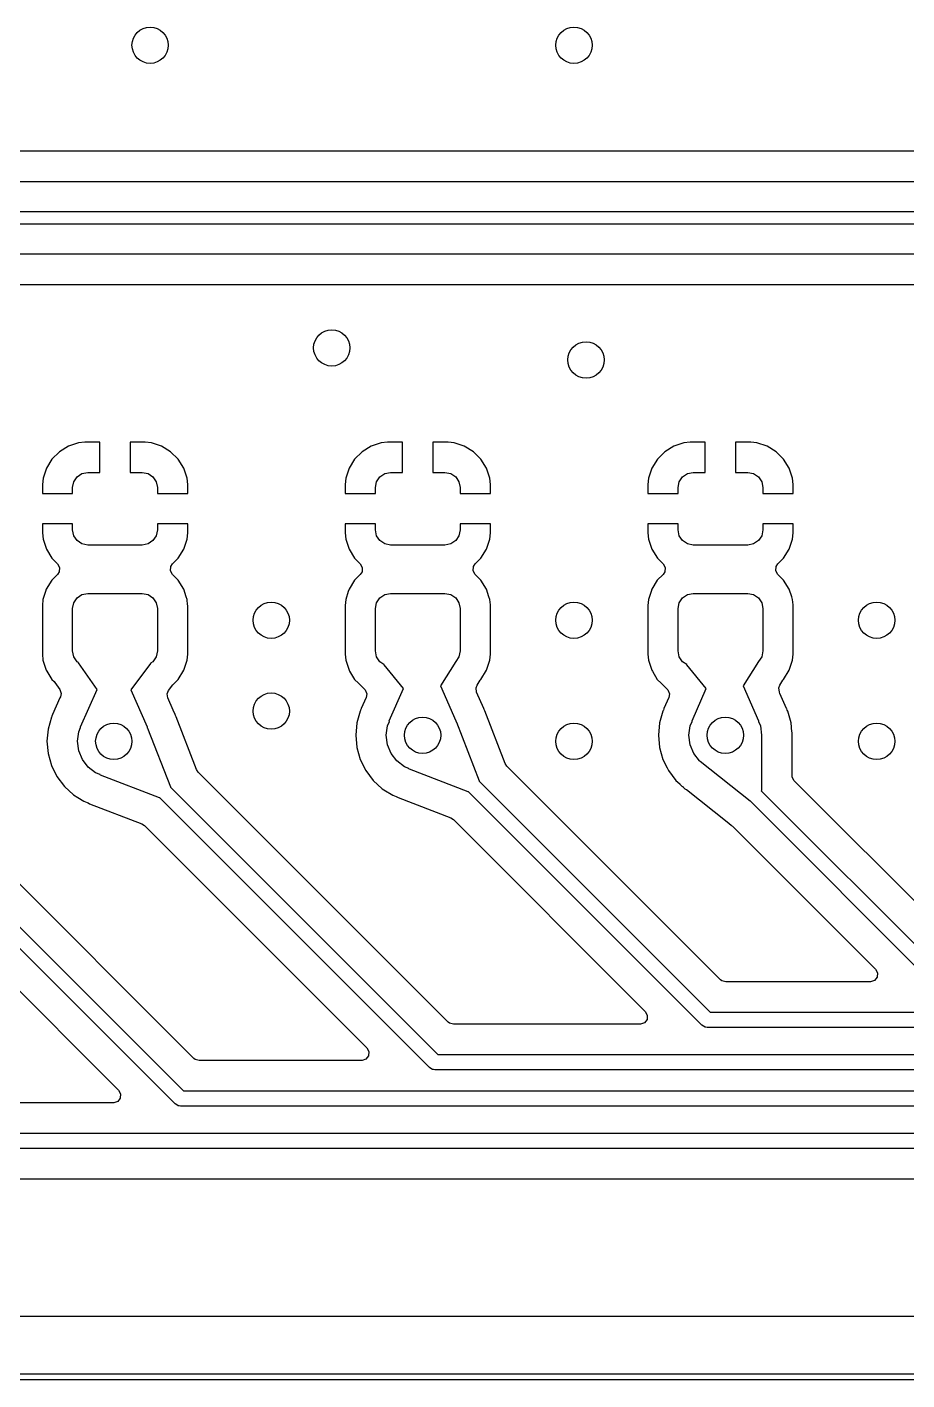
# Model space of a CAD drawing. Extents: x 1.18 to 9.06, y -3.74 to -1.97.
# Drawn here: x 4.408 to 4.98, y -3.742 to -2.862 of the extents above; entities that cross this region are included whole.
import ezdxf

# ---------------------------------------------------------------- set-up
doc = ezdxf.new("R2010")
doc.units = 0
doc.header["$MEASUREMENT"] = 0
doc.layers.add('BLACK', color=7, linetype='CONTINUOUS')

msp = doc.modelspace()

# ---------------------------------------------------------------- linework, layer by layer
at = {"layer": 'BLACK', "linetype": 'CONTINUOUS'}
for p, q in [((6.02319, -2.94289), (3.89221, -2.94289)), ((3.88203, -2.9626), (6.02362, -2.9626)), ((6.01955, -2.98228), (3.87795, -2.98228)), ((3.61491, -2.99016), (5.99213, -2.99016)), ((5.98805, -3.00984), (3.61083, -3.00984)), ((3.61126, -3.02955), (5.97786, -3.02955)), ((4.44567, -3.13219), (4.44163, -3.1326)), ((4.45551, -3.13219), (4.44567, -3.13219)), ((4.44567, -3.13219), (4.44567, -3.13219)), ((4.45551, -3.15187), (4.45551, -3.13219)), ((4.48504, -3.13219), (4.4752, -3.13219)), ((4.4752, -3.13219), (4.4752, -3.15187)), ((4.48908, -3.1326), (4.48504, -3.13219)), ((4.64252, -3.13219), (4.63848, -3.1326)), ((4.65236, -3.13219), (4.64252, -3.13219)), ((4.64252, -3.13219), (4.64252, -3.13219)), ((4.65236, -3.15187), (4.65236, -3.13219)), ((4.68189, -3.13219), (4.67205, -3.13219)), ((4.67205, -3.13219), (4.67205, -3.15187)), ((4.68593, -3.1326), (4.68189, -3.13219)), ((4.83937, -3.13219), (4.83533, -3.1326)), ((4.84921, -3.13219), (4.83937, -3.13219)), ((4.83937, -3.13219), (4.83937, -3.13219)), ((4.84921, -3.15187), (4.84921, -3.13219)), ((4.87874, -3.13219), (4.8689, -3.13219)), ((4.8689, -3.13219), (4.8689, -3.15187)), ((4.88278, -3.1326), (4.87874, -3.13219)), ((4.4292, -3.13839), (4.42432, -3.14327)), ((4.43507, -3.13477), (4.4292, -3.13839)), ((4.44163, -3.1326), (4.43507, -3.13477)), ((4.43507, -3.13477), (4.43507, -3.13477)), ((4.49563, -3.13477), (4.48908, -3.1326)), ((4.48908, -3.1326), (4.48908, -3.1326)), ((4.50151, -3.13839), (4.49563, -3.13477)), ((4.49563, -3.13477), (4.49563, -3.13477)), ((4.50639, -3.14327), (4.50151, -3.13839)), ((4.62605, -3.13839), (4.62117, -3.14327)), ((4.63192, -3.13477), (4.62605, -3.13839)), ((4.63848, -3.1326), (4.63192, -3.13477)), ((4.63192, -3.13477), (4.63192, -3.13477)), ((4.69248, -3.13477), (4.68593, -3.1326)), ((4.68593, -3.1326), (4.68593, -3.1326)), ((4.69249, -3.13477), (4.69248, -3.13477)), ((4.69836, -3.13839), (4.69249, -3.13477)), ((4.70324, -3.14327), (4.69836, -3.13839)), ((4.8229, -3.13839), (4.81802, -3.14327)), ((4.82877, -3.13477), (4.8229, -3.13839)), ((4.83533, -3.1326), (4.82877, -3.13477)), ((4.82877, -3.13477), (4.82877, -3.13477)), ((4.88934, -3.13477), (4.88278, -3.1326)), ((4.88278, -3.1326), (4.88278, -3.1326)), ((4.89521, -3.13839), (4.88934, -3.13477)), ((4.88934, -3.13477), (4.88934, -3.13477)), ((4.90009, -3.14327), (4.89521, -3.13839)), ((4.42069, -3.14915), (4.41852, -3.1557)), ((4.42432, -3.14327), (4.42069, -3.14915)), ((4.42069, -3.14915), (4.42069, -3.14915)), ((4.51001, -3.14915), (4.50639, -3.14327)), ((4.51219, -3.1557), (4.51001, -3.14915)), ((4.51001, -3.14915), (4.51001, -3.14915)), ((4.61754, -3.14915), (4.61537, -3.1557)), ((4.62117, -3.14327), (4.61754, -3.14915)), ((4.61754, -3.14915), (4.61754, -3.14915)), ((4.70686, -3.14915), (4.70324, -3.14327)), ((4.70904, -3.1557), (4.70686, -3.14915)), ((4.70686, -3.14915), (4.70686, -3.14915)), ((4.8144, -3.14915), (4.81222, -3.1557)), ((4.81802, -3.14327), (4.8144, -3.14915)), ((4.8144, -3.14915), (4.8144, -3.14915)), ((4.90371, -3.14915), (4.90009, -3.14327)), ((4.90589, -3.1557), (4.90371, -3.14915)), ((4.90371, -3.14915), (4.90371, -3.14915)), ((4.41852, -3.1557), (4.41811, -3.15974)), ((4.41852, -3.1557), (4.41852, -3.1557)), ((4.4378, -3.16171), (4.43854, -3.15795)), ((4.43854, -3.15795), (4.44068, -3.15475)), ((4.44068, -3.15475), (4.44387, -3.15262)), ((4.44387, -3.15262), (4.44764, -3.15187)), ((4.44764, -3.15187), (4.45551, -3.15187)), ((4.4752, -3.15187), (4.48307, -3.15187)), ((4.48307, -3.15187), (4.48684, -3.15262)), ((4.48684, -3.15262), (4.49003, -3.15475)), ((4.49003, -3.15475), (4.49216, -3.15795)), ((4.49216, -3.15795), (4.49291, -3.16171)), ((4.5126, -3.15974), (4.51219, -3.1557)), ((4.61537, -3.1557), (4.61496, -3.15974)), ((4.61537, -3.1557), (4.61537, -3.1557)), ((4.63465, -3.16171), (4.63539, -3.15795)), ((4.63539, -3.15795), (4.63753, -3.15475)), ((4.63753, -3.15475), (4.64072, -3.15262)), ((4.64072, -3.15262), (4.64449, -3.15187)), ((4.64449, -3.15187), (4.65236, -3.15187)), ((4.67205, -3.15187), (4.67992, -3.15187)), ((4.67992, -3.15187), (4.68369, -3.15262)), ((4.68369, -3.15262), (4.68688, -3.15475)), ((4.68688, -3.15475), (4.68901, -3.15795)), ((4.68901, -3.15795), (4.68976, -3.16171)), ((4.70945, -3.15974), (4.70904, -3.1557)), ((4.81222, -3.1557), (4.81181, -3.15974)), ((4.81222, -3.1557), (4.81222, -3.1557)), ((4.8315, -3.16171), (4.83225, -3.15795)), ((4.83225, -3.15795), (4.83438, -3.15475)), ((4.83438, -3.15475), (4.83757, -3.15262)), ((4.83757, -3.15262), (4.84134, -3.15187)), ((4.84134, -3.15187), (4.84921, -3.15187)), ((4.8689, -3.15187), (4.87677, -3.15187)), ((4.87677, -3.15187), (4.88054, -3.15262)), ((4.88054, -3.15262), (4.88373, -3.15475)), ((4.88373, -3.15475), (4.88586, -3.15795)), ((4.88586, -3.15795), (4.88661, -3.16171)), ((4.9063, -3.15974), (4.90589, -3.1557)), ((4.41811, -3.15974), (4.41811, -3.16565)), ((4.41811, -3.16565), (4.4378, -3.16565)), ((4.4378, -3.16565), (4.4378, -3.16171)), ((4.49291, -3.16171), (4.49291, -3.16565)), ((4.49291, -3.16565), (4.5126, -3.16565)), ((4.5126, -3.15975), (4.5126, -3.15974)), ((4.5126, -3.16565), (4.5126, -3.15975)), ((4.61496, -3.15974), (4.61496, -3.16565)), ((4.61496, -3.16565), (4.63465, -3.16565)), ((4.63465, -3.16565), (4.63465, -3.16171)), ((4.68976, -3.16171), (4.68976, -3.16565)), ((4.68976, -3.16565), (4.70945, -3.16565)), ((4.70945, -3.15975), (4.70945, -3.15974)), ((4.70945, -3.16565), (4.70945, -3.15975)), ((4.81181, -3.15974), (4.81181, -3.16565)), ((4.81181, -3.16565), (4.8315, -3.16565)), ((4.8315, -3.16565), (4.8315, -3.16171)), ((4.88661, -3.16171), (4.88661, -3.16565)), ((4.88661, -3.16565), (4.9063, -3.16565)), ((4.9063, -3.15975), (4.9063, -3.15974)), ((4.9063, -3.16565), (4.9063, -3.15975)), ((4.4378, -3.18533), (4.41811, -3.18533)), ((4.41811, -3.18533), (4.41811, -3.19124)), ((4.41811, -3.19124), (4.41852, -3.19528)), ((4.4378, -3.18927), (4.4378, -3.18533)), ((4.43854, -3.19304), (4.4378, -3.18927)), ((4.44068, -3.19623), (4.43854, -3.19304)), ((4.49216, -3.19304), (4.49003, -3.19623)), ((4.49291, -3.18927), (4.49216, -3.19304)), ((4.5126, -3.18533), (4.49291, -3.18533)), ((4.49291, -3.18533), (4.49291, -3.18927)), ((4.51219, -3.19528), (4.5126, -3.19124)), ((4.5126, -3.19124), (4.5126, -3.18533)), ((4.5126, -3.19124), (4.5126, -3.19124)), ((4.63465, -3.18533), (4.61496, -3.18533)), ((4.61496, -3.18533), (4.61496, -3.19124)), ((4.61496, -3.19124), (4.61537, -3.19528)), ((4.63465, -3.18927), (4.63465, -3.18533)), ((4.63539, -3.19304), (4.63465, -3.18927)), ((4.63753, -3.19623), (4.63539, -3.19304)), ((4.68901, -3.19304), (4.68688, -3.19623)), ((4.68976, -3.18927), (4.68901, -3.19304)), ((4.70945, -3.18533), (4.68976, -3.18533)), ((4.68976, -3.18533), (4.68976, -3.18927)), ((4.70904, -3.19528), (4.70945, -3.19124)), ((4.70945, -3.19124), (4.70945, -3.18533)), ((4.70945, -3.19124), (4.70945, -3.19124)), ((4.8315, -3.18533), (4.81181, -3.18533)), ((4.81181, -3.18533), (4.81181, -3.19124)), ((4.81181, -3.19124), (4.81222, -3.19528)), ((4.8315, -3.18927), (4.8315, -3.18533)), ((4.83225, -3.19304), (4.8315, -3.18927)), ((4.83438, -3.19623), (4.83225, -3.19304)), ((4.88586, -3.19304), (4.88373, -3.19623)), ((4.88661, -3.18927), (4.88586, -3.19304)), ((4.9063, -3.18533), (4.88661, -3.18533)), ((4.88661, -3.18533), (4.88661, -3.18927)), ((4.90589, -3.19528), (4.9063, -3.19124)), ((4.9063, -3.19124), (4.9063, -3.18533)), ((4.9063, -3.19124), (4.9063, -3.19124)), ((4.41852, -3.19528), (4.42069, -3.20184)), ((4.42069, -3.20184), (4.42069, -3.20184)), ((4.42069, -3.20184), (4.42432, -3.20771)), ((4.44387, -3.19836), (4.44068, -3.19623)), ((4.44764, -3.19911), (4.44387, -3.19836)), ((4.48307, -3.19911), (4.44764, -3.19911)), ((4.48684, -3.19836), (4.48307, -3.19911)), ((4.49003, -3.19623), (4.48684, -3.19836)), ((4.50639, -3.20771), (4.51001, -3.20184)), ((4.51001, -3.20184), (4.51219, -3.19528)), ((4.51001, -3.20184), (4.51001, -3.20184)), ((4.51219, -3.19528), (4.51219, -3.19528)), ((4.61537, -3.19528), (4.61754, -3.20184)), ((4.61754, -3.20184), (4.61754, -3.20184)), ((4.61754, -3.20184), (4.62117, -3.20771)), ((4.64072, -3.19836), (4.63753, -3.19623)), ((4.64449, -3.19911), (4.64072, -3.19836)), ((4.67992, -3.19911), (4.64449, -3.19911)), ((4.68369, -3.19836), (4.67992, -3.19911)), ((4.68688, -3.19623), (4.68369, -3.19836)), ((4.70324, -3.20771), (4.70686, -3.20184)), ((4.70686, -3.20184), (4.70904, -3.19528)), ((4.70686, -3.20184), (4.70686, -3.20184)), ((4.70904, -3.19528), (4.70904, -3.19528)), ((4.81222, -3.19528), (4.8144, -3.20184)), ((4.8144, -3.20184), (4.8144, -3.20184)), ((4.8144, -3.20184), (4.81802, -3.20771)), ((4.83757, -3.19836), (4.83438, -3.19623)), ((4.84134, -3.19911), (4.83757, -3.19836)), ((4.87677, -3.19911), (4.84134, -3.19911)), ((4.88054, -3.19836), (4.87677, -3.19911)), ((4.88373, -3.19623), (4.88054, -3.19836)), ((4.90009, -3.20771), (4.90371, -3.20184)), ((4.90371, -3.20184), (4.90589, -3.19528)), ((4.90371, -3.20184), (4.90371, -3.20184)), ((4.90589, -3.19528), (4.90589, -3.19528)), ((4.42432, -3.20771), (4.428, -3.2114)), ((4.428, -3.2114), (4.42932, -3.21381)), ((4.50158, -3.21314), (4.5027, -3.2114)), ((4.5027, -3.2114), (4.50639, -3.20771)), ((4.62117, -3.20771), (4.62485, -3.2114)), ((4.62485, -3.2114), (4.62617, -3.21381)), ((4.69843, -3.21314), (4.69955, -3.2114)), ((4.69955, -3.2114), (4.70324, -3.20771)), ((4.81802, -3.20771), (4.8217, -3.2114)), ((4.8217, -3.2114), (4.82302, -3.21381)), ((4.89528, -3.21314), (4.89641, -3.2114)), ((4.89641, -3.2114), (4.90009, -3.20771)), ((4.428, -3.2183), (4.4243, -3.222)), ((4.42913, -3.21655), (4.428, -3.2183)), ((4.42932, -3.21381), (4.42913, -3.21655)), ((4.50139, -3.21589), (4.50158, -3.21314)), ((4.5027, -3.2183), (4.50139, -3.21589)), ((4.50641, -3.222), (4.5027, -3.2183)), ((4.62485, -3.2183), (4.62115, -3.222)), ((4.62598, -3.21655), (4.62485, -3.2183)), ((4.62617, -3.21381), (4.62598, -3.21655)), ((4.69824, -3.21589), (4.69843, -3.21314)), ((4.69955, -3.2183), (4.69824, -3.21589)), ((4.70326, -3.222), (4.69955, -3.2183)), ((4.8217, -3.2183), (4.818, -3.222)), ((4.82283, -3.21655), (4.8217, -3.2183)), ((4.82302, -3.21381), (4.82283, -3.21655)), ((4.89509, -3.21589), (4.89528, -3.21314)), ((4.89641, -3.2183), (4.89509, -3.21589)), ((4.90011, -3.222), (4.89641, -3.2183)), ((4.42068, -3.22788), (4.42019, -3.22934)), ((4.4243, -3.222), (4.42068, -3.22788)), ((4.42068, -3.22788), (4.42068, -3.22788)), ((4.51003, -3.22788), (4.50641, -3.222)), ((4.51169, -3.23289), (4.51003, -3.22788)), ((4.61753, -3.22788), (4.61704, -3.22934)), ((4.62115, -3.222), (4.61753, -3.22788)), ((4.61753, -3.22788), (4.61753, -3.22788)), ((4.70688, -3.22788), (4.70326, -3.222)), ((4.70854, -3.23289), (4.70688, -3.22788)), ((4.81438, -3.22788), (4.81389, -3.22934)), ((4.818, -3.222), (4.81438, -3.22788)), ((4.81438, -3.22788), (4.81438, -3.22788)), ((4.90373, -3.22788), (4.90011, -3.222)), ((4.90539, -3.23289), (4.90373, -3.22788)), ((4.4185, -3.23444), (4.41809, -3.23848)), ((4.42019, -3.22934), (4.4185, -3.23444)), ((4.4185, -3.23444), (4.4185, -3.23444)), ((4.4185, -3.23444), (4.4185, -3.23444)), ((4.4378, -3.24045), (4.43854, -3.23669)), ((4.43854, -3.23669), (4.44068, -3.23349)), ((4.44068, -3.23349), (4.44387, -3.23136)), ((4.44387, -3.23136), (4.44764, -3.23061)), ((4.44764, -3.23061), (4.48307, -3.23061)), ((4.48307, -3.23061), (4.48684, -3.23136)), ((4.48684, -3.23136), (4.49003, -3.23349)), ((4.49003, -3.23349), (4.49216, -3.23669)), ((4.49216, -3.23669), (4.49291, -3.24045)), ((4.5122, -3.23444), (4.51169, -3.23289)), ((4.51257, -3.23798), (4.5122, -3.23444)), ((4.5122, -3.23444), (4.5122, -3.23444)), ((4.51262, -3.23848), (4.51257, -3.23798)), ((4.61535, -3.23444), (4.61494, -3.23848)), ((4.61704, -3.22934), (4.61535, -3.23444)), ((4.61535, -3.23444), (4.61535, -3.23444)), ((4.61535, -3.23444), (4.61535, -3.23444)), ((4.63465, -3.24045), (4.63539, -3.23669)), ((4.63539, -3.23669), (4.63753, -3.23349)), ((4.63753, -3.23349), (4.64072, -3.23136)), ((4.64072, -3.23136), (4.64449, -3.23061)), ((4.64449, -3.23061), (4.67992, -3.23061)), ((4.67992, -3.23061), (4.68369, -3.23136)), ((4.68369, -3.23136), (4.68688, -3.23349)), ((4.68688, -3.23349), (4.68901, -3.23669)), ((4.68901, -3.23669), (4.68976, -3.24045)), ((4.70906, -3.23444), (4.70854, -3.23289)), ((4.70942, -3.23798), (4.70906, -3.23444)), ((4.70906, -3.23444), (4.70906, -3.23444)), ((4.70947, -3.23848), (4.70942, -3.23798)), ((4.8122, -3.23444), (4.81179, -3.23848)), ((4.81389, -3.22934), (4.8122, -3.23444)), ((4.8122, -3.23444), (4.8122, -3.23444)), ((4.8122, -3.23444), (4.8122, -3.23444)), ((4.8315, -3.24045), (4.83225, -3.23669)), ((4.83225, -3.23669), (4.83438, -3.23349)), ((4.83438, -3.23349), (4.83757, -3.23136)), ((4.83757, -3.23136), (4.84134, -3.23061)), ((4.84134, -3.23061), (4.87677, -3.23061)), ((4.87677, -3.23061), (4.88054, -3.23136)), ((4.88054, -3.23136), (4.88373, -3.23349)), ((4.88373, -3.23349), (4.88586, -3.23669)), ((4.88586, -3.23669), (4.88661, -3.24045)), ((4.90591, -3.23444), (4.90539, -3.23289)), ((4.90627, -3.23798), (4.90591, -3.23444)), ((4.90591, -3.23444), (4.90591, -3.23444)), ((4.90632, -3.23848), (4.90627, -3.23798)), ((4.41809, -3.23848), (4.41809, -3.26998)), ((4.4378, -3.26801), (4.4378, -3.24045)), ((4.49291, -3.24045), (4.49291, -3.26801)), ((4.51262, -3.26998), (4.51262, -3.23848)), ((4.61494, -3.23848), (4.61494, -3.26998)), ((4.63465, -3.26801), (4.63465, -3.24045)), ((4.68976, -3.24045), (4.68976, -3.26801)), ((4.70947, -3.26998), (4.70947, -3.23848)), ((4.81179, -3.23848), (4.81179, -3.26998)), ((4.8315, -3.26801), (4.8315, -3.24045)), ((4.88661, -3.24045), (4.88661, -3.26801)), ((4.90632, -3.26998), (4.90632, -3.23848)), ((4.41809, -3.26998), (4.41809, -3.26998)), ((4.41809, -3.26998), (4.4185, -3.27403)), ((4.43854, -3.27178), (4.4378, -3.26801)), ((4.44068, -3.27497), (4.43854, -3.27178)), ((4.49216, -3.27178), (4.49003, -3.27497)), ((4.49291, -3.26801), (4.49216, -3.27178)), ((4.5122, -3.27403), (4.51262, -3.26998)), ((4.61494, -3.26998), (4.61494, -3.26998)), ((4.61494, -3.26998), (4.61535, -3.27403)), ((4.63539, -3.27178), (4.63465, -3.26801)), ((4.63753, -3.27497), (4.63539, -3.27178)), ((4.68901, -3.27178), (4.68702, -3.27476)), ((4.68976, -3.26801), (4.68901, -3.27178)), ((4.70906, -3.27403), (4.70947, -3.26998)), ((4.81179, -3.26998), (4.81179, -3.26998)), ((4.81179, -3.26998), (4.8122, -3.27403)), ((4.83225, -3.27178), (4.8315, -3.26801)), ((4.83438, -3.27497), (4.83225, -3.27178)), ((4.88586, -3.27178), (4.88387, -3.27476)), ((4.88661, -3.26801), (4.88586, -3.27178)), ((4.90591, -3.27403), (4.90632, -3.26998)), ((4.4185, -3.27403), (4.4185, -3.27403)), ((4.4185, -3.27403), (4.42068, -3.28058)), ((4.42068, -3.28058), (4.42068, -3.28058)), ((4.42068, -3.28058), (4.42106, -3.2812)), ((4.42106, -3.2812), (4.4243, -3.28646)), ((4.44156, -3.27556), (4.44068, -3.27497)), ((4.44161, -3.27577), (4.44156, -3.27556)), ((4.45369, -3.29299), (4.44161, -3.27577)), ((4.48837, -3.27625), (4.47559, -3.29332)), ((4.48844, -3.27604), (4.48837, -3.27625)), ((4.49003, -3.27497), (4.48844, -3.27604)), ((4.50641, -3.28646), (4.51003, -3.28058)), ((4.51003, -3.28058), (4.5122, -3.27403)), ((4.61535, -3.27403), (4.61535, -3.27403)), ((4.61535, -3.27403), (4.61753, -3.28058)), ((4.61753, -3.28058), (4.61753, -3.28058)), ((4.61753, -3.28058), (4.61791, -3.2812)), ((4.61791, -3.2812), (4.62115, -3.28646)), ((4.64023, -3.27678), (4.63753, -3.27497)), ((4.64029, -3.27696), (4.64023, -3.27678)), ((4.65299, -3.29242), (4.64029, -3.27696)), ((4.68701, -3.2748), (4.67699, -3.29077)), ((4.68702, -3.27476), (4.68701, -3.2748)), ((4.70326, -3.28646), (4.70688, -3.28058)), ((4.70688, -3.28058), (4.70906, -3.27403)), ((4.8122, -3.27403), (4.8122, -3.27403)), ((4.8122, -3.27403), (4.81438, -3.28058)), ((4.81438, -3.28058), (4.81438, -3.28058)), ((4.81438, -3.28058), (4.81476, -3.2812)), ((4.81476, -3.2812), (4.818, -3.28646)), ((4.83708, -3.27678), (4.83438, -3.27497)), ((4.83714, -3.27696), (4.83708, -3.27678)), ((4.84984, -3.29242), (4.83714, -3.27696)), ((4.88386, -3.2748), (4.87384, -3.29077)), ((4.88387, -3.27476), (4.88386, -3.2748)), ((4.90011, -3.28646), (4.90373, -3.28058)), ((4.90373, -3.28058), (4.90591, -3.27403)), ((4.4243, -3.28646), (4.4243, -3.28646)), ((4.4243, -3.28646), (4.42567, -3.28783)), ((4.42567, -3.28783), (4.42621, -3.28848)), ((4.42621, -3.28848), (4.42936, -3.29296)), ((4.50022, -3.29363), (4.50292, -3.29002)), ((4.50292, -3.29002), (4.50338, -3.28949)), ((4.50338, -3.28949), (4.50641, -3.28646)), ((4.50641, -3.28646), (4.50641, -3.28646)), ((4.50641, -3.28646), (4.50641, -3.28646)), ((4.62115, -3.28646), (4.62366, -3.28897)), ((4.62366, -3.28897), (4.62604, -3.29135)), ((4.67699, -3.29077), (4.68699, -3.31336)), ((4.70016, -3.29203), (4.70085, -3.29019)), ((4.70085, -3.29019), (4.70285, -3.287)), ((4.70285, -3.287), (4.703, -3.28678)), ((4.703, -3.28678), (4.70326, -3.28646)), ((4.70326, -3.28646), (4.70326, -3.28646)), ((4.818, -3.28646), (4.82051, -3.28897)), ((4.82051, -3.28897), (4.82289, -3.29135)), ((4.87384, -3.29077), (4.88384, -3.31336)), ((4.89701, -3.29203), (4.8977, -3.29019)), ((4.8977, -3.29019), (4.8997, -3.287)), ((4.8997, -3.287), (4.89985, -3.28678)), ((4.89985, -3.28678), (4.90011, -3.28646)), ((4.90011, -3.28646), (4.90011, -3.28646)), ((4.42947, -3.29854), (4.42466, -3.3094)), ((4.42936, -3.29296), (4.43024, -3.29557)), ((4.42983, -3.29774), (4.42947, -3.29854)), ((4.43024, -3.29557), (4.42983, -3.29774)), ((4.44293, -3.3173), (4.45369, -3.29299)), ((4.47559, -3.29332), (4.4862, -3.3173)), ((4.4993, -3.29581), (4.50022, -3.29363)), ((4.49966, -3.29853), (4.4993, -3.29581)), ((4.50318, -3.30648), (4.49966, -3.29853)), ((4.62861, -3.29833), (4.62545, -3.30547)), ((4.62604, -3.29135), (4.62626, -3.29152)), ((4.62626, -3.29152), (4.62624, -3.29154)), ((4.62624, -3.29154), (4.62719, -3.29237)), ((4.62719, -3.29237), (4.62792, -3.29325)), ((4.62792, -3.29325), (4.629, -3.29578)), ((4.629, -3.29578), (4.62861, -3.29833)), ((4.64372, -3.31337), (4.65299, -3.29242)), ((4.70052, -3.29476), (4.70016, -3.29203)), ((4.70519, -3.30531), (4.70052, -3.29476)), ((4.82546, -3.29833), (4.8223, -3.30547)), ((4.82289, -3.29135), (4.82311, -3.29152)), ((4.82311, -3.29152), (4.8231, -3.29154)), ((4.8231, -3.29154), (4.82404, -3.29237)), ((4.82404, -3.29237), (4.82477, -3.29325)), ((4.82477, -3.29325), (4.82585, -3.29578)), ((4.82585, -3.29578), (4.82546, -3.29833)), ((4.84057, -3.31337), (4.84984, -3.29242)), ((4.89737, -3.29476), (4.89701, -3.29203)), ((4.89773, -3.29558), (4.89737, -3.29476)), ((4.90204, -3.30531), (4.89773, -3.29558)), ((4.5044, -3.30925), (4.50318, -3.30648)), ((4.62478, -3.30712), (4.62258, -3.31484)), ((4.62497, -3.30673), (4.62478, -3.30712)), ((4.62478, -3.30712), (4.62478, -3.30712)), ((4.62508, -3.30647), (4.62497, -3.30673)), ((4.62534, -3.30574), (4.62508, -3.30647)), ((4.62538, -3.30563), (4.62534, -3.30574)), ((4.62539, -3.30562), (4.62538, -3.30563)), ((4.62545, -3.30547), (4.62539, -3.30562)), ((4.7052, -3.30535), (4.70519, -3.30531)), ((4.70519, -3.30531), (4.70519, -3.30531)), ((4.70548, -3.3061), (4.7052, -3.30535)), ((4.70565, -3.30647), (4.70548, -3.3061)), ((4.70583, -3.30685), (4.70565, -3.30647)), ((4.70587, -3.30696), (4.70583, -3.30685)), ((4.71909, -3.34115), (4.70587, -3.30696)), ((4.82163, -3.30712), (4.81943, -3.31484)), ((4.82182, -3.30673), (4.82163, -3.30712)), ((4.82163, -3.30712), (4.82163, -3.30712)), ((4.82193, -3.30647), (4.82182, -3.30673)), ((4.8222, -3.30574), (4.82193, -3.30647)), ((4.82223, -3.30563), (4.8222, -3.30574)), ((4.82224, -3.30562), (4.82223, -3.30563)), ((4.8223, -3.30547), (4.82224, -3.30562)), ((4.90212, -3.30559), (4.90204, -3.30531)), ((4.90245, -3.30645), (4.90212, -3.30559)), ((4.90278, -3.30712), (4.90245, -3.30645)), ((4.90498, -3.31484), (4.90278, -3.30712)), ((4.90278, -3.30712), (4.90278, -3.30712)), ((4.90278, -3.30712), (4.90278, -3.30712)), ((4.42399, -3.31105), (4.4218, -3.31878)), ((4.42418, -3.31067), (4.42399, -3.31105)), ((4.42399, -3.31105), (4.42399, -3.31105)), ((4.4243, -3.3104), (4.42418, -3.31067)), ((4.42456, -3.30968), (4.4243, -3.3104)), ((4.4246, -3.30957), (4.42456, -3.30968)), ((4.42464, -3.30947), (4.4246, -3.30957)), ((4.42466, -3.3094), (4.42464, -3.30947)), ((4.44293, -3.31731), (4.44293, -3.3173)), ((4.4862, -3.3173), (4.48621, -3.31765)), ((4.50441, -3.30929), (4.5044, -3.30925)), ((4.5044, -3.30925), (4.5044, -3.30925)), ((4.50469, -3.31004), (4.50441, -3.30929)), ((4.50486, -3.3104), (4.50469, -3.31004)), ((4.50504, -3.31078), (4.50486, -3.3104)), ((4.50508, -3.31089), (4.50504, -3.31078)), ((4.5183, -3.34509), (4.50508, -3.31089)), ((4.62258, -3.31484), (4.62184, -3.32283)), ((4.62258, -3.31484), (4.62258, -3.31484)), ((4.64173, -3.32283), (4.64254, -3.31672)), ((4.64254, -3.31672), (4.64376, -3.31377)), ((4.64372, -3.31373), (4.64372, -3.31337)), ((4.64372, -3.31337), (4.64372, -3.31337)), ((4.64376, -3.31377), (4.64372, -3.31373)), ((4.687, -3.31372), (4.68695, -3.31377)), ((4.68695, -3.31377), (4.68703, -3.31397)), ((4.68699, -3.31336), (4.687, -3.31372)), ((4.68703, -3.31397), (4.6871, -3.31398)), ((4.6871, -3.31398), (4.68734, -3.31422)), ((4.68734, -3.31422), (4.68735, -3.31423)), ((4.68735, -3.31423), (4.70213, -3.35248)), ((4.81943, -3.31484), (4.81869, -3.32283)), ((4.81943, -3.31484), (4.81943, -3.31484)), ((4.83858, -3.32283), (4.83939, -3.31672)), ((4.83939, -3.31672), (4.84061, -3.31377)), ((4.84057, -3.31373), (4.84057, -3.31337)), ((4.84057, -3.31337), (4.84057, -3.31337)), ((4.84061, -3.31377), (4.84057, -3.31373)), ((4.88385, -3.31372), (4.8838, -3.31377)), ((4.8838, -3.31377), (4.88502, -3.31672)), ((4.88384, -3.31336), (4.88385, -3.31372)), ((4.88502, -3.31672), (4.88583, -3.32283)), ((4.9055, -3.3205), (4.90498, -3.31484)), ((4.4218, -3.31878), (4.42105, -3.32677)), ((4.4218, -3.31878), (4.4218, -3.31878)), ((4.44094, -3.32677), (4.44175, -3.32066)), ((4.44175, -3.32066), (4.44297, -3.31771)), ((4.44293, -3.31766), (4.44293, -3.31731)), ((4.44297, -3.31771), (4.44293, -3.31766)), ((4.48621, -3.31765), (4.48616, -3.3177)), ((4.48616, -3.3177), (4.48625, -3.31791)), ((4.48625, -3.31791), (4.48631, -3.31791)), ((4.48631, -3.31791), (4.48656, -3.31816)), ((4.48656, -3.31816), (4.48656, -3.31817)), ((4.48656, -3.31817), (4.50135, -3.35642)), ((4.62184, -3.32283), (4.62184, -3.32283)), ((4.62184, -3.32283), (4.62258, -3.33083)), ((4.64254, -3.32895), (4.64173, -3.32283)), ((4.81869, -3.32283), (4.81869, -3.32283)), ((4.81869, -3.32283), (4.81943, -3.33083)), ((4.83939, -3.32895), (4.83858, -3.32283)), ((4.88582, -3.3233), (4.88567, -3.35884)), ((4.88583, -3.32283), (4.88578, -3.32319)), ((4.88578, -3.32319), (4.88582, -3.3233)), ((4.88582, -3.3233), (4.88582, -3.3233)), ((4.90558, -3.32096), (4.9055, -3.3205)), ((4.90561, -3.32119), (4.90558, -3.32096)), ((4.90566, -3.32209), (4.90561, -3.32119)), ((4.90561, -3.32119), (4.90561, -3.32119)), ((4.90562, -3.34888), (4.90573, -3.32338)), ((4.90568, -3.32239), (4.90566, -3.32209)), ((4.90572, -3.32283), (4.90568, -3.32239)), ((4.90572, -3.32306), (4.90572, -3.32283)), ((4.90572, -3.32332), (4.90573, -3.32306)), ((4.90573, -3.32306), (4.90572, -3.32306)), ((4.90573, -3.32338), (4.90572, -3.32332)), ((4.90573, -3.32338), (4.90573, -3.32338)), ((4.90573, -3.32338), (4.90573, -3.32338)), ((4.90573, -3.32338), (4.90573, -3.32338)), ((4.42105, -3.32677), (4.42105, -3.32677)), ((4.42105, -3.32677), (4.4218, -3.33477)), ((4.4218, -3.33477), (4.42399, -3.34249)), ((4.44175, -3.33289), (4.44094, -3.32677)), ((4.44411, -3.33858), (4.44175, -3.33289)), ((4.62258, -3.33083), (4.62478, -3.33855)), ((4.6449, -3.33465), (4.64254, -3.32895)), ((4.64865, -3.33954), (4.6449, -3.33465)), ((4.81943, -3.33083), (4.82163, -3.33855)), ((4.84175, -3.33465), (4.83939, -3.32895)), ((4.8455, -3.33954), (4.84175, -3.33465)), ((4.51664, -3.533), (4.32649, -3.34285)), ((4.42399, -3.34249), (4.42399, -3.34249)), ((4.42399, -3.34249), (4.42757, -3.34968)), ((4.44786, -3.34347), (4.44411, -3.33858)), ((4.45276, -3.34723), (4.44786, -3.34347)), ((4.62478, -3.33855), (4.62478, -3.33855)), ((4.62478, -3.33855), (4.62836, -3.34574)), ((4.65354, -3.34329), (4.64865, -3.33954)), ((4.6565, -3.34452), (4.65354, -3.34329)), ((4.72019, -3.34285), (4.71909, -3.34115)), ((4.85916, -3.48182), (4.72019, -3.34285)), ((4.82163, -3.33855), (4.82163, -3.33855)), ((4.82163, -3.33855), (4.8243, -3.34392)), ((4.84589, -3.33984), (4.8455, -3.33954)), ((4.8459, -3.33986), (4.84589, -3.33984)), ((4.87839, -3.36573), (4.8459, -3.33986)), ((4.42757, -3.34968), (4.43241, -3.35609)), ((4.45571, -3.34845), (4.45276, -3.34723)), ((4.45571, -3.34852), (4.45571, -3.34845)), ((4.45597, -3.34877), (4.45571, -3.34852)), ((4.49421, -3.36355), (4.45597, -3.34877)), ((4.5194, -3.34678), (4.5183, -3.34509)), ((4.6009, -3.42828), (4.5194, -3.34678)), ((4.62836, -3.34574), (4.6332, -3.35215)), ((4.6332, -3.35215), (4.63913, -3.35756)), ((4.6565, -3.34459), (4.6565, -3.34452)), ((4.65675, -3.34483), (4.6565, -3.34459)), ((4.695, -3.35961), (4.65675, -3.34483)), ((4.70213, -3.35248), (4.70213, -3.35265)), ((4.8243, -3.34392), (4.82521, -3.34574)), ((4.82521, -3.34574), (4.83005, -3.35215)), ((4.83005, -3.35215), (4.8326, -3.35447)), ((4.90562, -3.34906), (4.90562, -3.34888)), ((4.90573, -3.35012), (4.90562, -3.34906)), ((4.90705, -3.35253), (4.90573, -3.35012)), ((4.50439, -3.56253), (4.30149, -3.35963)), ((4.30843, -3.35265), (4.50991, -3.55413)), ((4.43241, -3.35609), (4.43834, -3.3615)), ((4.50135, -3.35642), (4.50134, -3.35659)), ((4.50134, -3.35659), (4.67527, -3.53051)), ((4.63913, -3.35756), (4.63913, -3.35756)), ((4.63913, -3.35756), (4.64023, -3.35824)), ((4.64023, -3.35824), (4.64596, -3.36179)), ((4.69517, -3.35964), (4.695, -3.35961)), ((4.69519, -3.35963), (4.69517, -3.35964)), ((4.84691, -3.51135), (4.69519, -3.35963)), ((4.70213, -3.35265), (4.85243, -3.50295)), ((4.8326, -3.35447), (4.83273, -3.3546)), ((4.83273, -3.3546), (4.83351, -3.35543)), ((4.83351, -3.35543), (4.83351, -3.35543)), ((4.83351, -3.35543), (4.83404, -3.35585)), ((4.83404, -3.35585), (4.83454, -3.35625)), ((4.83454, -3.35625), (4.83466, -3.35635)), ((4.83466, -3.35635), (4.83598, -3.35756)), ((4.83598, -3.35756), (4.83598, -3.35756)), ((4.83598, -3.35756), (4.83598, -3.35756)), ((4.83598, -3.35756), (4.83676, -3.35804)), ((4.83676, -3.35804), (4.83699, -3.3582)), ((4.83699, -3.3582), (4.8634, -3.37923)), ((4.88567, -3.35884), (4.88562, -3.35897)), ((4.88562, -3.35897), (5.00204, -3.47539)), ((5.00877, -3.45426), (4.90705, -3.35253)), ((4.43834, -3.3615), (4.43834, -3.3615)), ((4.43834, -3.3615), (4.44122, -3.36328)), ((4.44122, -3.36328), (4.44517, -3.36572)), ((4.44517, -3.36572), (4.4473, -3.36655)), ((4.4473, -3.36655), (4.44792, -3.36684)), ((4.44792, -3.36684), (4.44879, -3.36733)), ((4.44879, -3.36733), (4.48289, -3.38051)), ((4.49438, -3.36358), (4.49421, -3.36355)), ((4.49441, -3.36357), (4.49438, -3.36358)), ((4.66975, -3.53891), (4.49441, -3.36357)), ((4.64596, -3.36179), (4.64808, -3.36261)), ((4.64808, -3.36261), (4.64871, -3.3629)), ((4.64871, -3.3629), (4.64958, -3.36339)), ((4.64958, -3.36339), (4.68367, -3.37657)), ((4.87849, -3.36577), (4.87839, -3.36573)), ((4.99652, -3.48379), (4.87849, -3.36577)), ((4.29167, -3.37767), (4.46765, -3.55365)), ((4.68367, -3.37657), (4.68537, -3.37767)), ((4.68537, -3.37767), (4.81017, -3.50247)), ((4.48289, -3.38051), (4.48458, -3.38161)), ((4.48458, -3.38161), (4.62906, -3.5261)), ((4.8634, -3.37923), (4.86599, -3.3813)), ((4.86599, -3.3813), (4.86653, -3.38171)), ((4.86653, -3.38171), (4.86679, -3.38193)), ((4.86679, -3.38193), (4.9366, -3.45174)), ((4.682, -3.50938), (4.6009, -3.42828)), ((4.9366, -3.45174), (4.95977, -3.47491)), ((4.95977, -3.47491), (4.96109, -3.47733)), ((4.85998, -3.48247), (4.85916, -3.48182)), ((4.86262, -3.48325), (4.85998, -3.48247)), ((4.95632, -3.48325), (4.86262, -3.48325)), ((4.95667, -3.48324), (4.95632, -3.48325)), ((4.95925, -3.48227), (4.95667, -3.48324)), ((4.96089, -3.48007), (4.95925, -3.48227)), ((4.96109, -3.47733), (4.96089, -3.48007)), ((4.68281, -3.51003), (4.682, -3.50938)), ((4.68545, -3.51081), (4.68281, -3.51003)), ((4.80671, -3.51081), (4.68545, -3.51081)), ((4.80706, -3.51079), (4.80671, -3.51081)), ((4.80964, -3.50983), (4.80706, -3.51079)), ((4.81129, -3.50763), (4.80964, -3.50983)), ((4.81017, -3.50247), (4.81148, -3.50489)), ((4.81148, -3.50489), (4.81129, -3.50763)), ((4.85243, -3.50295), (5.55308, -3.50295)), ((4.84798, -3.51194), (4.84691, -3.51135)), ((4.84901, -3.5126), (4.84798, -3.51194)), ((4.84925, -3.51263), (4.84901, -3.5126)), ((4.84935, -3.51268), (4.84925, -3.51263)), ((4.84952, -3.51267), (4.84935, -3.51268)), ((4.85039, -3.5128), (4.84952, -3.51267)), ((5.55512, -3.5128), (4.85039, -3.5128)), ((4.62906, -3.5261), (4.63038, -3.52851)), ((4.51746, -3.53365), (4.51664, -3.533)), ((4.5201, -3.53443), (4.51746, -3.53365)), ((4.62561, -3.53443), (4.5201, -3.53443)), ((4.62596, -3.53442), (4.62561, -3.53443)), ((4.62854, -3.53346), (4.62596, -3.53442)), ((4.63019, -3.53125), (4.62854, -3.53346)), ((4.63038, -3.52851), (4.63019, -3.53125)), ((4.67527, -3.53051), (5.57276, -3.53051)), ((4.67082, -3.5395), (4.66975, -3.53891)), ((4.67184, -3.54015), (4.67082, -3.5395)), ((4.67209, -3.54019), (4.67184, -3.54015)), ((4.67218, -3.54024), (4.67209, -3.54019)), ((4.67236, -3.54023), (4.67218, -3.54024)), ((4.67323, -3.54035), (4.67236, -3.54023)), ((5.5748, -3.54035), (4.67323, -3.54035)), ((4.46765, -3.55365), (4.46897, -3.55607)), ((4.50991, -3.55413), (5.59245, -3.55413)), ((4.46419, -3.56199), (4.35081, -3.56199)), ((4.46454, -3.56198), (4.46419, -3.56199)), ((4.46712, -3.56101), (4.46454, -3.56198)), ((4.46877, -3.55881), (4.46712, -3.56101)), ((4.46897, -3.55607), (4.46877, -3.55881)), ((4.50546, -3.56312), (4.50439, -3.56253)), ((4.50649, -3.56378), (4.50546, -3.56312)), ((4.50673, -3.56381), (4.50649, -3.56378)), ((4.50683, -3.56386), (4.50673, -3.56381)), ((4.507, -3.56385), (4.50683, -3.56386)), ((4.50787, -3.56398), (4.507, -3.56385)), ((5.59449, -3.56398), (4.50787, -3.56398)), ((4.34062, -3.58169), (5.61213, -3.58169)), ((5.61417, -3.59154), (4.33858, -3.59154)), ((4.33986, -3.61124), (5.61092, -3.61124)), ((7.05463, -3.70079), (1.85528, -3.70079)), ((1.81299, -3.73819), (8.0689, -3.73819)), ((8.07087, -3.74213), (1.81102, -3.74213))]:
    msp.add_line(p, q, dxfattribs=at)
at = {"layer": 'BLACK'}
for centre in [(4.48819, -2.87402), (4.76378, -2.87402), (4.6063, -3.07087), (4.77165, -3.07874), (4.56693, -3.24803), (4.76378, -3.24803), (4.96063, -3.24803), (4.56693, -3.30709), (4.46457, -3.32677), (4.66535, -3.32283), (4.76378, -3.32677), (4.8622, -3.32283), (4.96063, -3.32677)]:
    msp.add_circle(centre, 0.01181, dxfattribs=at)

doc.saveas('drawing.dxf')
